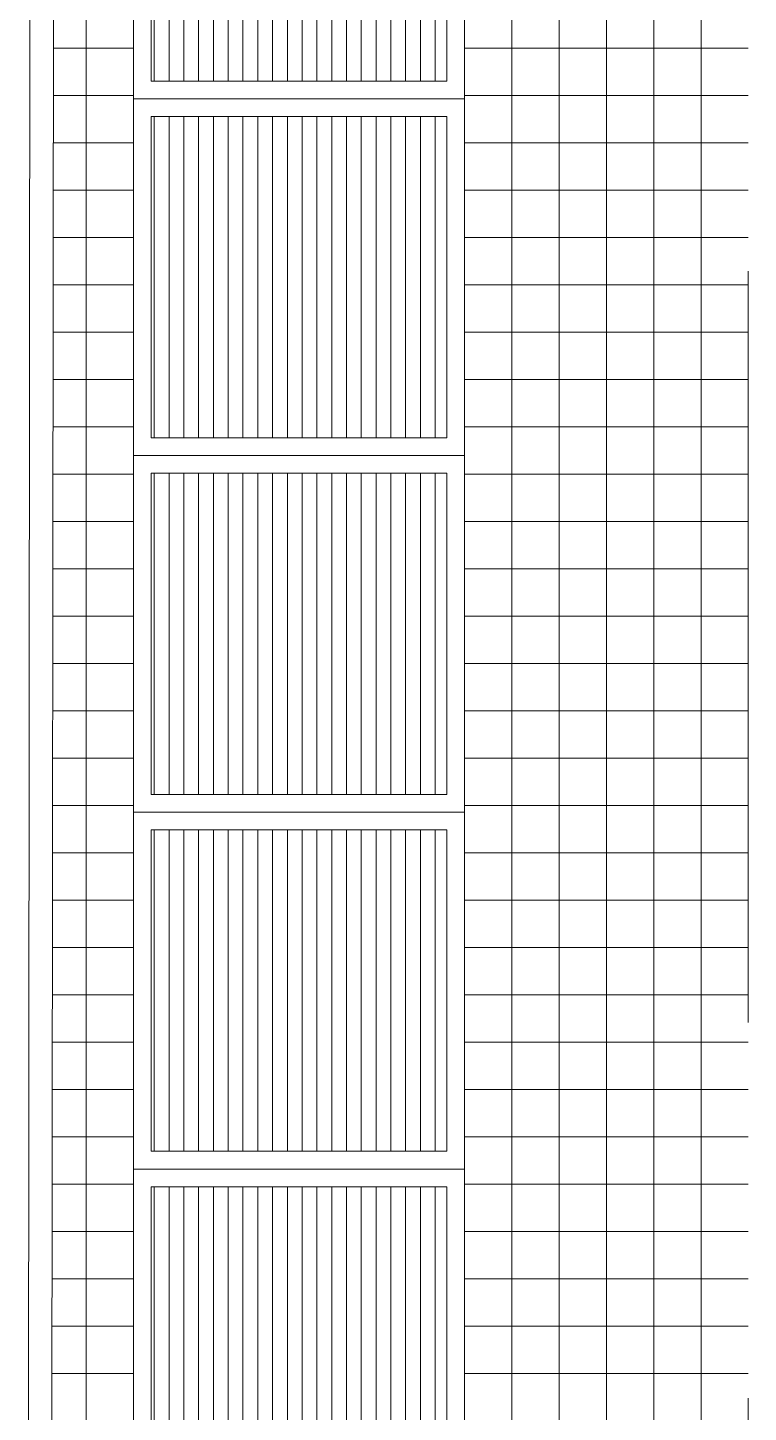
# Model space of a CAD drawing. Header units: millimetres. Extents: x 14 to 290, y 66 to 213.
# Drawn here: x 13.82 to 19.91, y 154.33 to 166.03 of the extents above; entities that cross this region are included whole.
import ezdxf

# ---------------------------------------------------------------- set-up
doc = ezdxf.new("R2010")
doc.units = ezdxf.units.MM
doc.linetypes.add('HIDDEN', pattern=[9.525, 6.35, -3.175])
doc.layers.add('OCASA_TODAS_r08$0$CGC VIGAS', color=252, linetype='HIDDEN', lineweight=15)
doc.layers.add('OCASA_TODAS_r08$0$VEREDA', color=251, linetype='Continuous', lineweight=15)

# ---------------------------------------------------------------- blocks, each defined once
blk = doc.blocks.new('OCASA_TODAS_r08$0$Estructura PB para Arquitectura')
at = {"layer": 'OCASA_TODAS_r08$0$CGC VIGAS', "lineweight": 9}
blk.add_line((1098.108222, 374.99809, -0.000029), (1098.108222, 401.069086, -0.000029), dxfattribs=at)

msp = doc.modelspace()

# ---------------------------------------------------------------- hatches: boundary and pattern name
at = {"layer": 'OCASA_TODAS_r08$0$VEREDA'}
h = msp.add_hatch(dxfattribs=at)
h.set_pattern_fill('LINE', color=256, angle=270)
h.set_pattern_definition([(270, (0.63575, 116.33001), (0.125, 0), [])])
h.paths.add_polyline_path([(17.359, 147.495), (14.859, 147.495), (14.859, 150.209), (17.359, 150.209)])
h.paths.add_polyline_path([(17.359, 150.509), (14.859, 150.509), (14.859, 153.223), (17.359, 153.223)])
h.paths.add_polyline_path([(17.359, 153.523), (14.859, 153.523), (14.859, 156.237), (17.359, 156.237)])
h.paths.add_polyline_path([(17.359, 156.537), (14.859, 156.537), (14.859, 159.252), (17.359, 159.252)])
h.paths.add_polyline_path([(17.359, 159.552), (14.859, 159.552), (14.859, 162.266), (17.359, 162.266)])
h.paths.add_polyline_path([(17.359, 162.566), (14.859, 162.566), (14.859, 165.28), (17.359, 165.28)])
h.paths.add_polyline_path([(17.359, 165.58), (14.859, 165.58), (14.859, 168.294), (17.359, 168.294)])
h.paths.add_polyline_path([(17.359, 168.594), (14.859, 168.594), (14.859, 171.308), (17.359, 171.308)])

# ---------------------------------------------------------------- linework, layer by layer
for p, q in [((14.04, 173.055), (14.015, 148.281)), ((13.84, 172.813), (13.815, 148.282)), ((14.709, 165.858, 0), (14.033, 165.858, 0)), ((19.908, 165.858, 0), (17.508, 165.858, 0)), ((14.709, 165.458, 0), (14.033, 165.458, 0)), ((19.908, 165.458, 0), (17.508, 165.458, 0)), ((14.709, 165.058, 0), (14.032, 165.058, 0)), ((19.908, 165.058, 0), (17.508, 165.058, 0)), ((14.709, 164.658, 0), (14.032, 164.658, 0)), ((19.908, 164.658, 0), (17.508, 164.658, 0)), ((14.709, 164.258, 0), (14.031, 164.258, 0)), ((19.908, 164.258, 0), (17.508, 164.258, 0)), ((14.709, 163.858, 0), (14.031, 163.858, 0)), ((19.908, 163.858, 0), (17.508, 163.858, 0)), ((14.709, 163.458, 0), (14.031, 163.458, 0)), ((19.908, 163.458, 0), (17.508, 163.458, 0)), ((14.709, 163.058, 0), (14.03, 163.058, 0)), ((19.908, 163.058, 0), (17.508, 163.058, 0)), ((14.709, 162.658, 0), (14.03, 162.658, 0)), ((19.908, 162.658, 0), (17.508, 162.658, 0)), ((14.709, 162.258, 0), (14.029, 162.258, 0)), ((19.908, 162.258, 0), (17.508, 162.258, 0)), ((14.709, 161.858, 0), (14.029, 161.858, 0)), ((19.908, 161.858, 0), (17.508, 161.858, 0)), ((14.709, 161.458, 0), (14.029, 161.458, 0)), ((19.908, 161.458, 0), (17.508, 161.458, 0)), ((14.709, 161.058, 0), (14.028, 161.058, 0)), ((19.908, 161.058, 0), (17.508, 161.058, 0)), ((14.709, 160.658, 0), (14.028, 160.658, 0)), ((19.908, 160.658, 0), (17.508, 160.658, 0)), ((14.709, 160.258, 0), (14.027, 160.258, 0)), ((19.908, 160.258, 0), (17.508, 160.258, 0)), ((14.709, 159.858, 0), (14.027, 159.858, 0)), ((19.908, 159.858, 0), (17.508, 159.858, 0)), ((14.709, 159.458, 0), (14.027, 159.458, 0)), ((19.908, 159.458, 0), (17.508, 159.458, 0)), ((14.709, 159.058, 0), (14.026, 159.058, 0)), ((19.908, 159.058, 0), (17.508, 159.058, 0)), ((14.709, 158.658, 0), (14.026, 158.658, 0)), ((19.908, 158.658, 0), (17.508, 158.658, 0)), ((14.709, 158.258, 0), (14.025, 158.258, 0)), ((19.908, 158.258, 0), (17.508, 158.258, 0)), ((14.709, 157.858, 0), (14.025, 157.858, 0)), ((19.908, 157.858, 0), (17.508, 157.858, 0)), ((14.709, 157.458, 0), (14.025, 157.458, 0)), ((19.908, 157.458, 0), (17.508, 157.458, 0)), ((14.709, 157.058, 0), (14.024, 157.058, 0)), ((19.908, 157.058, 0), (17.508, 157.058, 0)), ((14.709, 156.658, 0), (14.024, 156.658, 0)), ((19.908, 156.658, 0), (17.508, 156.658, 0)), ((14.709, 156.258, 0), (14.023, 156.258, 0)), ((19.908, 156.258, 0), (17.508, 156.258, 0)), ((14.709, 155.858, 0), (14.023, 155.858, 0)), ((19.908, 155.858, 0), (17.508, 155.858, 0)), ((14.709, 155.458, 0), (14.022, 155.458, 0)), ((19.908, 155.458, 0), (17.508, 155.458, 0)), ((14.709, 155.058, 0), (14.022, 155.058, 0)), ((19.908, 155.058, 0), (17.508, 155.058, 0)), ((14.709, 154.658, 0), (14.022, 154.658, 0)), ((19.908, 154.658, 0), (17.508, 154.658, 0))]:
    msp.add_line(p, q, dxfattribs=at)
at = {"layer": 'OCASA_TODAS_r08$0$VEREDA', "elevation": 0}
for points in [[(14.309, 173.058), (14.309, 147.345)], [(14.709, 173.058), (14.709, 147.345)], [(17.909, 173.059), (17.909, 147.515), (23.594, 142.033), (30.306, 141.998), (44.152, 142.025), (45.812, 142.027), (52.431, 142.041), (53.811, 142.042), (54.559, 142.044)], [(18.309, 173.059), (18.309, 147.685), (23.757, 142.432), (30.307, 142.398), (44.151, 142.425), (45.811, 142.427), (52.43, 142.441), (53.81, 142.442), (54.559, 142.444)], [(18.709, 173.059), (18.709, 147.855), (23.919, 142.831), (30.307, 142.798), (44.151, 142.825), (45.811, 142.827), (52.43, 142.841), (53.81, 142.842), (54.559, 142.844)], [(19.109, 173.06), (19.109, 148.025), (24.081, 143.23), (30.308, 143.198), (44.15, 143.225), (45.81, 143.227), (52.429, 143.241), (53.809, 143.242), (54.559, 143.244)], [(19.509, 173.06), (19.509, 148.195), (24.243, 143.629), (30.309, 143.598), (44.149, 143.625), (45.809, 143.627), (52.429, 143.641), (53.809, 143.642), (54.559, 143.644)]]:
    msp.add_lwpolyline(points, dxfattribs=at)
for points in [[(17.509, 165.43), (14.709, 165.43), (14.709, 168.444), (17.509, 168.444)], [(17.359, 165.58), (14.859, 165.58), (14.859, 168.294), (17.359, 168.294)], [(17.509, 162.416), (14.709, 162.416), (14.709, 165.43), (17.509, 165.43)], [(17.359, 162.566), (14.859, 162.566), (14.859, 165.28), (17.359, 165.28)], [(17.509, 159.402), (14.709, 159.402), (14.709, 162.416), (17.509, 162.416)], [(17.359, 159.552), (14.859, 159.552), (14.859, 162.266), (17.359, 162.266)], [(17.509, 156.387), (14.709, 156.387), (14.709, 159.402), (17.509, 159.402)], [(17.359, 156.537), (14.859, 156.537), (14.859, 159.252), (17.359, 159.252)], [(17.509, 153.373), (14.709, 153.373), (14.709, 156.387), (17.509, 156.387)], [(17.359, 153.523), (14.859, 153.523), (14.859, 156.237), (17.359, 156.237)]]:
    msp.add_lwpolyline(points, close=True, dxfattribs=at)

# ---------------------------------------------------------------- block references
at = {"color": 31, "true_color": 0xfebd57}
msp.add_blockref('OCASA_TODAS_r08$0$Estructura PB para Arquitectura', (-1078.2, -226.899), dxfattribs=at)

doc.saveas('drawing.dxf')
